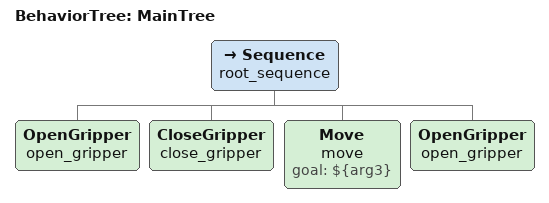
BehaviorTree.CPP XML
<root main_tree_to_execute = "MainTree" >
    <BehaviorTree ID="MainTree">
       <Sequence name="root_sequence">
           <OpenGripper    name="open_gripper"/>
           <CloseGripper   name="close_gripper"/>
           <Move    name="move" goal="${arg3}"/>
           <OpenGripper    name="open_gripper"/>
       </Sequence>
    </BehaviorTree>
</root>
